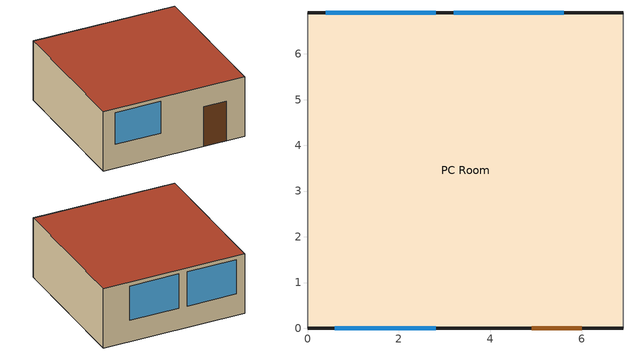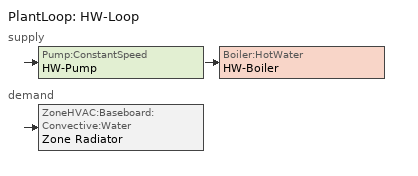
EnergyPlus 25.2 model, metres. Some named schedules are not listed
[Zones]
PC Room
 floor adiabatic (Floor_Construction): 0,0 0,6.9 6.9,6.9 6.9,0 z0
 wall outside (Ext_Wall): 0,0 6.9,0 / 6.9,6.9 0,6.9 z0:3
 wall adiabatic (Ext_Wall): 6.9,0 6.9,6.9 z0:3
 wall adiabatic (Int_Wall): 0,0 0,6.9 z0:3
 window (WindowConst_OldSingle): 2.8,6.9 0.4,6.9 / 5.6,6.9 3.2,6.9 z1.07:2.8; 0.6,0 2.8,0 z1.2:2.8
 door (DoorConst_Steel): 4.9,0 6,0 z0:2
 roof outside (Roof_Construction): 0,0 0,6.9 6.9,6.9 6.9,0 z3
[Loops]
PlantLoop 'HW-Loop'
 supply: Pump:ConstantSpeed 'HW-Pump' > Boiler:HotWater 'HW-Boiler'
 demand: ZoneHVAC:Baseboard:Convective:Water 'Zone Radiator'
[Building]
PC Room: North Axis {deg}=0; Terrain=City; Loads Convergence Tolerance Value {W}=0.05; Temperature Convergence Tolerance Value {deltaC}=0.05; Solar Distribution=FullExterior; Maximum Number of Warmup Days=30; Minimum Number of Warmup Days=6
[Site:Location]
Kalamata_Greece: Latitude {deg}=37.02; Longitude {deg}=22.11; Time Zone {hr}=2; Elevation {m}=8
[SizingPeriod:DesignDay] Dry-Bulb Temperature Range Modifier Type=DefaultMultipliers; Barometric Pressure {Pa}=101325; Wind Speed {m/s}=3; Wind Direction {deg}=0; Rain Indicator=No; Snow Indicator=No; Daylight Saving Time Indicator=No; Solar Model Indicator=ASHRAEClearSky
Name | Month | Day of Month | Day Type | Maximum Dry-Bulb Temperature {C} | Daily Dry-Bulb Temperature Range {C} | Humidity Condition Type | Wetbulb or DewPoint at Maximum Dry-Bulb {C} | Sky Clearness
KalamataSummerDesignDay | 6 | 10 | SummerDesignDay | 33.2 | 11 | Wetbulb | 23 | 1
KalamataWinterDesignDay | 1 | 21 | WinterDesignDay | 1.2 | 0 | WetBulb | -1.5 | 0.9
[Material]
Ext_Plaster: Rough, 0.02, 0.87, 1800, 840
Hollow_Clay_Brick: MediumRough, 0.22, 0.4, 900, 840
Int_Plaster_1: Smooth, 0.018, 0.8, 1700, 840
Int_Brick: MediumRough, 0.11, 0.5, 1700, 840
Roof_RC_Slab_180mm: MediumRough, 0.18, 1.75, 2400, 900
Int_Plaster: Smooth, 0.018, 0.8, 1600, 840
Floor_Tile_10mm: Smooth, 0.01, 1, 2000, 800
Floor_Screed_50mm: MediumSmooth, 0.05, 1.4, 2000, 900
Floor_Concrete_120mm: MediumRough, 0.12, 1.75, 2300, 900
[Material:NoMass]
Door_Steel: Roughness=Rough; Thermal Resistance {m2-K/W}  (R=1/4.5)=0.222; Thermal Absorptance=0.9; Solar Absorptance=0.7; Visible Absorptance=0.7
[WindowMaterial:SimpleGlazingSystem]
Window_OldSingle: U-Factor {W/m2-K}=5.2; Solar Heat Gain Coefficient=0.8; Visible Transmittance=0.82
[Construction]
WindowConst_OldSingle: Window_OldSingle
Ext_Wall: Ext_Plaster, Hollow_Clay_Brick, Int_Plaster_1
Int_Wall: Int_Plaster, Int_Brick, Int_Plaster
Roof_Construction: Roof_RC_Slab_180mm, Int_Plaster
Floor_Construction: Floor_Tile_10mm, Floor_Screed_50mm, Floor_Concrete_120mm
DoorConst_Steel: Door_Steel
[Sizing:Zone]
PC Room: Zone Cooling Design Supply Air Temperature Input Method=SupplyAirTemperature; Cooling Design Supply Air Temperature {C}=14; Zone Heating Design Supply Air Temperature Input Method=SupplyAirTemperature; Heating Design Supply Air Temperature {C}=40; Zone Cooling Design Supply Air Humidity Ratio {kgWater/kgDryAir}=0.009; Zone Heating Design Supply Air Humidity Ratio {kgWater/kgDryAir}=0.004
[Sizing:Plant]
HW-Loop: Heating, 82, 11
[Zone]
PC Room: Type=1; Multiplier=1; Ceiling Height {m}=3
[People]
Room People: Zone or ZoneList Name  (change to your zone name)=PC Room; Number of People Schedule=OCCUPY-ROOM; Number of People Calculation Method=People; Number of People (when schedule = 1.0)=20; Fraction Radiant (example)=0.3; Activity Level Schedule=ActSchd
[ZoneControl:Thermostat]
PC Room Thermostat: Which zone it controls=PC Room; Thermostat mode schedule (on/off)=Zone Control Type Sched; Type of thermostat=ThermostatSetpoint:SingleHeating; Name of dual setpoint object=HtgSP-Control
[ThermostatSetpoint:SingleHeating]
HtgSP-Control: Setpoint Temperature Schedule=Htg-SetP-Sch
[Lights]
PC Room Lights: Zone or ZoneList=PC Room; Schedule=LIGHTS-1; Design Level Calculation Method=Watts/Area; Watts per Zone Floor Area {W/m2}=10; Return Air Fraction=0; Fraction Radiant=0.6; Fraction Visible=0.2; Fraction Replaceable=1
[ElectricEquipment]
PC Room Equipment: Zone or ZoneList=PC Room; Schedule=EQUIP-1; Design Level Calculation Method=Watts/Area; Watts per Zone Floor Area {W/m2}=38; Fraction Latent=0; Fraction Radiant=0.2; Fraction Lost=0.8
[ZoneInfiltration:DesignFlowRate]
Infiltration PC Room: Zone or ZoneList=PC Room; Schedule=INFIL-SCH; Design Flow Rate Calculation Method=AirChanges/Hour; Air Changes per Hour {1/hr}=0.9; Constant Term Coefficient=0.606; Temperature Term Coefficient=0.03636; Velocity Term Coefficient=0.1177; Velocity Squared Term Coefficient=0
[ZoneVentilation:DesignFlowRate]
Vent_PC Room: Zone=PC Room; Schedule=Vent-Sch; Design Flow Rate Calculation Method=Flow/Person; Flow Rate per Person {m3/s-person}  (10 L/s-person)=0.01; Ventilation Air Fan Pressure Rise {Pa}  (0 = no fan power)=0; Ventilation Air Fan Total Efficiency=0
[ZoneHVAC:Baseboard:Convective:Water]
Zone Radiator: Availability Schedule=Heat-Avail; Heating Design Capacity Method=HeatingDesignCapacity; Heating Design Capacity {W}=2800; U-Factor Times Area Value {W/K}=130; Maximum Water Flow Rate {m3/s}=0.00015; Convergence Tolerance=0.001
[PlantEquipmentOperationSchemes]
HW-Loop-Operation: Control Scheme 1=HW-Heating-Operation; Control Scheme 1 Schedule=HW-Heating-Schedule
[PlantEquipmentOperation:HeatingLoad]
HW-Heating-Operation: 0, 1e9, HW-Boiler-EquipmentList
[PlantEquipmentList]
HW-Boiler-EquipmentList: Boiler:HotWater, HW-Boiler
[PlantLoop]
Plant Loop=HW-Loop; Fluid Type=Water; Plant Equipment Operation Scheme List=HW-Loop-Operation; Loop Temperature Setpoint Schedule=HW-SupplyOutlet; Maximum Loop Temperature {C}=100; Minimum Loop Temperature {C}=10; Maximum Loop Flow Rate {m3/s}=0.00025; Minimum Loop Flow Rate {m3/s}=0; Plant Loop Volume {m3}=0.15; Load Distribution Scheme=Optimal
[Pump:ConstantSpeed]
HW-Pump: Rated Flow Rate {m3/s} (Matches Radiator)=0.00025; Rated Pump Head {Pa} (Lowered head)=30000; Rated Power Consumption {W}=40; Motor Efficiency=0.9; Fraction of Motor Inefficiencies to Fluid Stream=0; Pump Control Type=INTERMITTENT
[SetpointManager:Scheduled]
HW-Loop-SetpointManager: Temperature, HW-Setpoint-Schedule, HW-SupplyOutlet
[Boiler:HotWater]
HW-Boiler: Fuel Type=Diesel; Nominal Capacity {W}=6000; Nominal Thermal Efficiency=0.7; Efficiency Curve Temperature Evaluation Variable=LeavingBoiler; Design Water Flow Rate {m3/s}=0.00025; Minimum Part Load Ratio=0.1; Maximum Part Load Ratio=1; Optimum Part Load Ratio=0.9; Water Outlet Upper Temperature Limit {C}=100; Boiler Flow Mode=ConstantFlow; On Cycle Parasitic Electric Load {W}=0; Sizing Factor=1
[Zone equipment]
PC Room: Zone Radiator
[Schedule:Compact]
OCCUPY-ROOM: Fraction, Through: 12/31, For: Weekdays, Until: 09:10, 0, Until: 10:00, 1, Until: 10:10, 0, Until: 11:00, 1, Until: 11:10, 0, Until: 12:00, 1, Until: 12:10, 0, Until: 13:00, 1, Until: 24:00, 0, For: Weekends Holiday SummerDesignDay WinterDesignDay CustomDay1 CustomDay2, Until: 24:00, 0
LIGHTS-1: On/Off, Through: 12/31, For: WeekDays, Until: 09:10, 0, Until: 10:00, 1, Until: 10:10, 0, Until: 11:00, 1, Until: 11:10, 0, Until: 12:00, 1, Until: 12:10, 0, Until: 13:00, 1, Until: 24:00, 0, For: Weekends Holiday SummerDesignDay WinterDesignDay CustomDay1 CustomDay2, Until: 24:00, 0
EQUIP-1: Fraction, Through: 12/31, For: WeekDays, Until: 09:10, 0, Until: 10:00, 1, Until: 10:10, 0.05, Until: 11:00, 1, Until: 11:10, 0.05, Until: 12:00, 1, Until: 12:10, 0.05, Until: 13:00, 1, Until: 13:10, 0.05, Until: 14:00, 1, Until: 24:00, 0, For: Weekends Holiday SummerDesignDay WinterDesignDay CustomDay1 CustomDay2, Until: 24:00, 0
Heat-Avail: Fraction, Through: 12/31, For: Weekdays, Until: 08:10, 0, Until: 09:00, 1, Until: 09:10, 0, Until: 10:00, 1, Until: 24:00, 0, For: Weekends Holiday SummerDesignDay WinterDesignDay CustomDay1 CustomDay2, Until: 24:00, 0
Zone Control Type Sched: Control Type, Through: 12/31, For: Weekdays, Until: 08:00, 0, Until: 14:00, 1, Until: 24:00, 0, For: WinterDesignDay SummerDesignDay, Until: 24:00, 1, For: Weekends Holiday CustomDay1 CustomDay2, Until: 24:00, 0
INFIL-SCH; HW-Heating-Schedule: Fraction, Through: 12/31, For: AllDays, Until: 24:00, 1
Vent-Sch: Fraction, Through: 12/31, For: Weekdays, Until: 09:00, 0, Until: 09:10, 1, Until: 10:00, 0, Until: 10:10, 1, Until: 11:00, 0, Until: 11:10, 1, Until: 12:00, 0, Until: 12:10, 1, Until: 13:00, 0, Until: 13:10, 1, Until: 24:00, 0, For: Weekends Holiday SummerDesignDay WinterDesignDay CustomDay1 CustomDay2, Until: 24:00, 0
ActSchd: Any Number, Through: 12/31, For: Weekdays, Until: 09:10, 0, Until: 10:00, 117.24, Until: 10:10, 0, Until: 11:00, 117.24, Until: 11:10, 0, Until: 12:00, 117.24, Until: 12:10, 0, Until: 13:00, 117.24, Until: 24:00, 0, For: Weekends Holiday SummerDesignDay WinterDesignDay CustomDay1 CustomDay2, Until: 24:00, 0
Htg-SetP-Sch: Temperature, Through: 12/31, For: WeekDays, Until: 08:00, 16, Until: 14:00, 17, Until: 24:00, 16, For: WeekEnds Holiday SummerDesignDay WinterDesignDay CustomDay1 CustomDay2, Until: 24:00, 16
HW-Setpoint-Schedule: Temperature, Through: 12/31, For: AllDays, Until: 24:00, 60
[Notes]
Location:                Kalamata, Greece
Run Period (Weather File): Full Annual Simulation, Kalamata
Number of Stories:       1
Official single-day holidays
Christmas break: Dec 24 – Jan 6
Split into two periods to avoid year boundary issues
Easter holidays: Apr 10 – Apr 23
Summer break: Jun 16 – Sep 10
